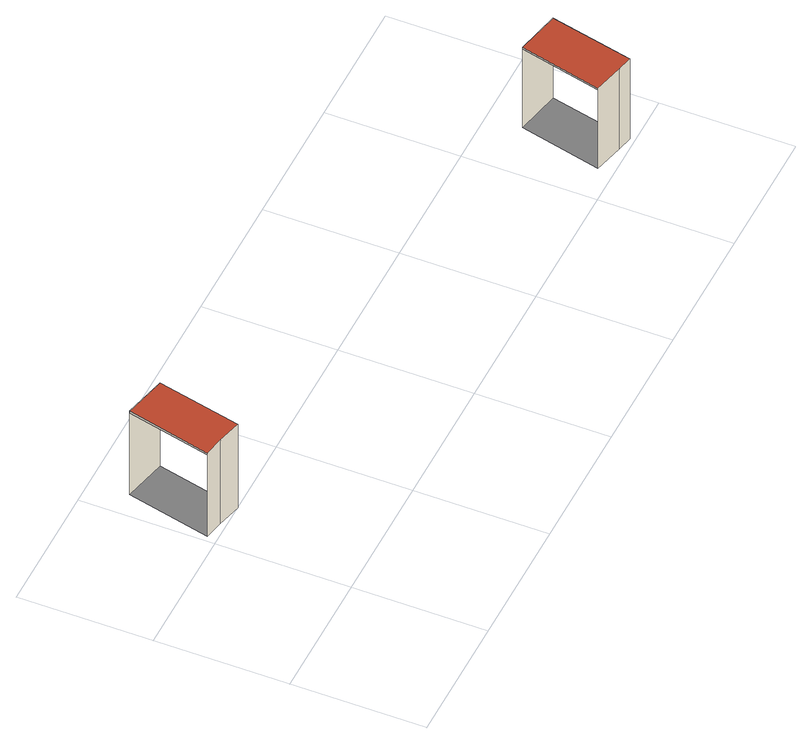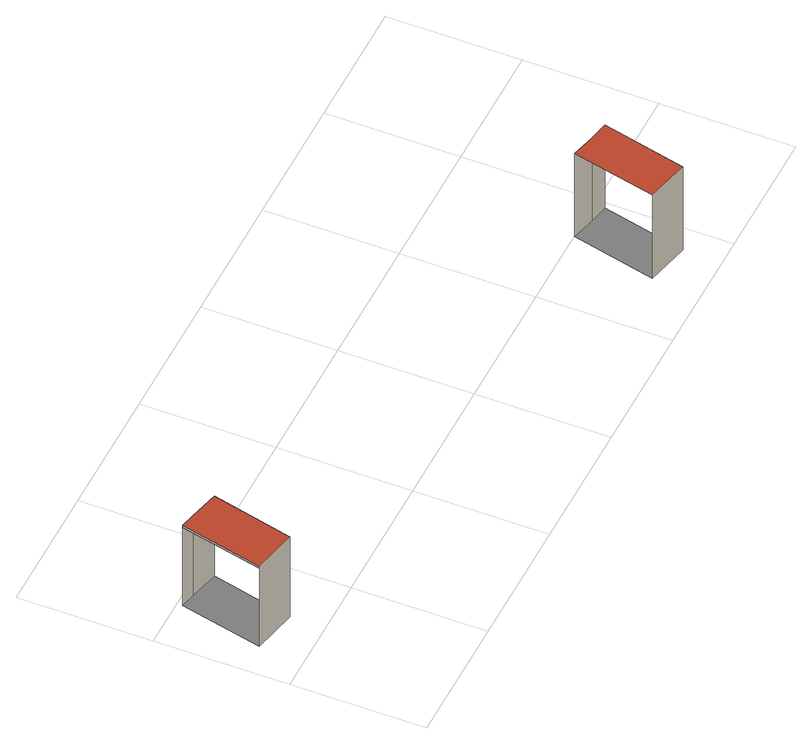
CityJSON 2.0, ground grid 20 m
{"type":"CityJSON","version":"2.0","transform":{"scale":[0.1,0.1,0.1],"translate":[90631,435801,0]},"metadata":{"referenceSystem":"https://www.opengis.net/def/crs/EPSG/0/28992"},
"CityObjects":{
"building1":{"type":"Building","attributes":{"TerrainHeight":0.65,"bron_geo":"Lidar 15-30 punten - nov. 2008","bron_tex":"UltraCAM-X 10cm juni 2008","status":"1","voll_tex":"complete"},"geometry":[{"type":"MultiSurface","lod":"2","boundaries":[[[0,1,2,3,4]],[[5,6,7,8,9]],[[1,0,10,11]],[[0,4,6,5]],[[3,2,8,7]],[[2,1,9,8]]],"semantics":{"surfaces":[{"type":"RoofSurface"},{"type":"GroundSurface"},{"type":"WallSurface"}],"values":[0,1,2,2,2,2]}}]},
"building2":{"type":"Building","attributes":{"TerrainHeight":0.31,"bron_geo":"Lidar 15-30 punten - nov. 2008","bron_tex":"UltraCAM-X 10cm juni 2008","status":"1","voll_tex":"complete"},"geometry":[{"type":"MultiSurface","lod":"2","boundaries":[[[12,13,14,15,16]],[[17,18,19,20,21]],[[13,12,22,23]],[[12,16,18,17]],[[16,15,24,25]],[[15,14,20,19]],[[14,13,21,20]]],"semantics":{"surfaces":[{"type":"RoofSurface"},{"type":"GroundSurface"},{"type":"WallSurface"}],"values":[0,1,2,2,2,2,2]}}]}
},
"vertices":[
[39,342,157],[9,215,157],[39,209,157],[75,200,157],[104,327,157],[39,342,0],[104,327,0],[75,200,0],[39,209,0],[9,215,0],[39,342,154],[9,215,154],
[884,148,151],[855,24,151],[900,13,151],[923,8,151],[951,133,151],[884,148,0],[951,133,0],[923,8,0],[900,13,0],[855,24,0],[884,148,148],[855,24,148],[923,8,147],[951,133,147]
]}
